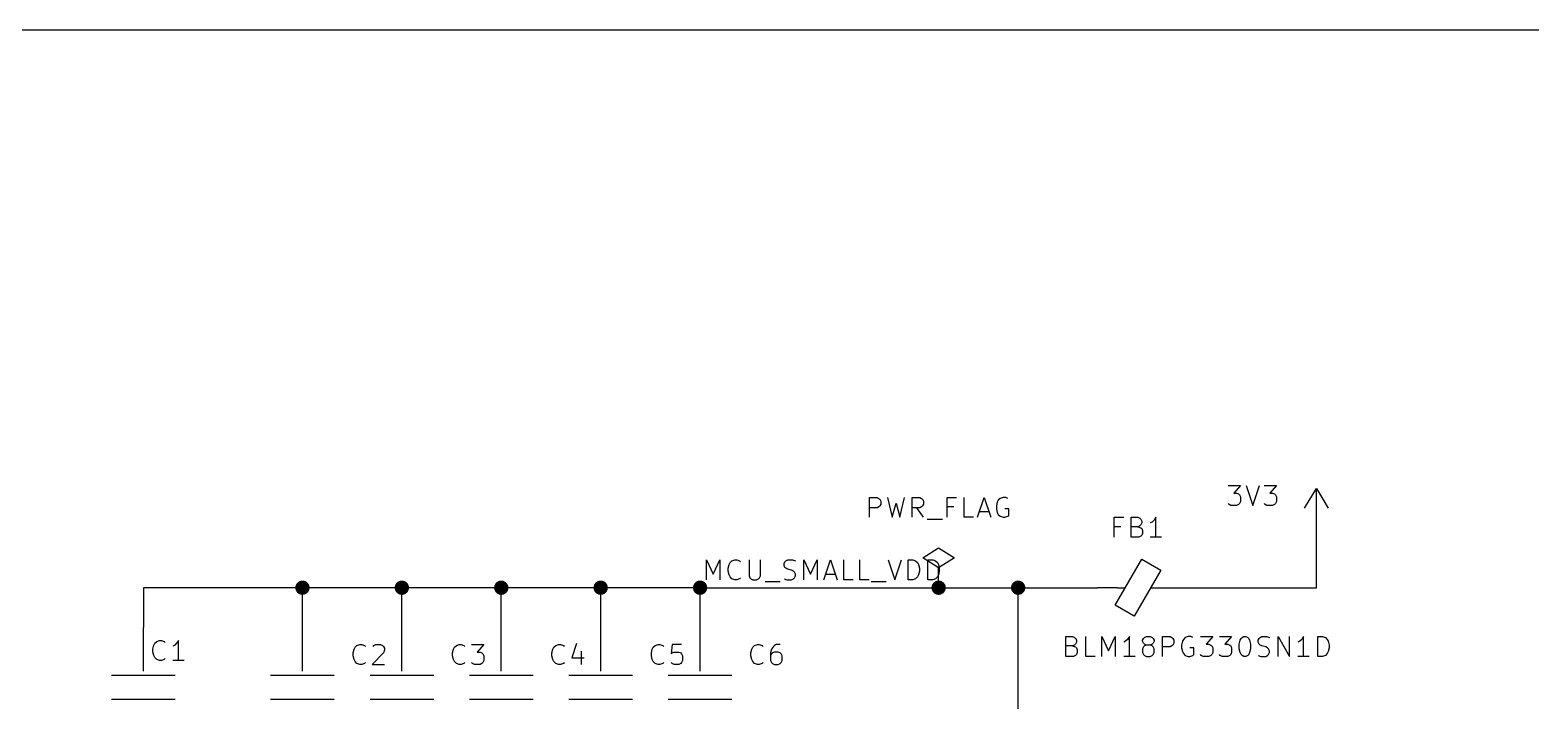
# Model space of a CAD drawing. Extents: x 0.3 to 23.2, y -16.5 to -0.2.
# Drawn here: x 10.265 to 14.04, y -1.885 to -0.197 of the extents above; entities that cross this region are included whole.
import ezdxf

# ---------------------------------------------------------------- set-up
doc = ezdxf.new("R2010")
doc.units = 0
doc.header["$MEASUREMENT"] = 0
for name, color, linetype in [('CYAN2', 4, 'CONTINUOUS'), ('GRAY1', 251, 'CONTINUOUS'), ('GREEN3', 91, 'CONTINUOUS'), ('RED2', 1, 'CONTINUOUS')]:
    doc.layers.add(name, color=color, linetype=linetype)

msp = doc.modelspace()

# ---------------------------------------------------------------- linework, layer by layer
at = {"layer": 'CYAN2', "linetype": 'CONTINUOUS'}
for p, q in [((13.2781, -1.3428), (13.309, -1.3428)), ((13.2781, -1.3428), (13.309, -1.3428)), ((13.309, -1.3428), (13.2924, -1.3619)), ((13.309, -1.3428), (13.2924, -1.3619)), ((13.3233, -1.3428), (13.34, -1.3928)), ((13.3233, -1.3428), (13.34, -1.3928)), ((13.34, -1.3928), (13.3567, -1.3428)), ((13.34, -1.3928), (13.3567, -1.3428)), ((13.3686, -1.3428), (13.3995, -1.3428)), ((13.3686, -1.3428), (13.3995, -1.3428)), ((13.3995, -1.3428), (13.3829, -1.3619)), ((13.3995, -1.3428), (13.3829, -1.3619)), ((12.3762, -1.4228), (12.3762, -1.3728)), ((12.3762, -1.3728), (12.3952, -1.3728)), ((12.3952, -1.3728), (12.4, -1.3752)), ((12.4, -1.3966), (12.3952, -1.399)), ((12.4, -1.3752), (12.4024, -1.3776)), ((12.4024, -1.3942), (12.4, -1.3966)), ((12.4024, -1.3776), (12.4048, -1.3823)), ((12.4048, -1.3895), (12.4024, -1.3942)), ((12.4048, -1.3823), (12.4048, -1.3895)), ((12.4214, -1.3728), (12.4333, -1.4228)), ((12.4333, -1.4228), (12.4429, -1.3871)), ((12.4429, -1.3871), (12.4524, -1.4228)), ((12.4524, -1.4228), (12.4643, -1.3728)), ((12.4833, -1.4228), (12.4833, -1.3728)), ((12.4833, -1.3728), (12.5024, -1.3728)), ((12.5024, -1.3728), (12.5071, -1.3752)), ((12.5071, -1.3966), (12.5024, -1.399)), ((12.5071, -1.3752), (12.5095, -1.3776)), ((12.5095, -1.3942), (12.5071, -1.3966)), ((12.5095, -1.3776), (12.5119, -1.3823)), ((12.5119, -1.3895), (12.5095, -1.3942)), ((12.5119, -1.3823), (12.5119, -1.3895)), ((12.5714, -1.4228), (12.5714, -1.3728)), ((12.5714, -1.3728), (12.5952, -1.3728)), ((12.5881, -1.3966), (12.5714, -1.3966)), ((12.6143, -1.4228), (12.6143, -1.3728)), ((12.6476, -1.4228), (12.6643, -1.3728)), ((12.6643, -1.3728), (12.681, -1.4228)), ((12.6976, -1.3847), (12.6952, -1.3942)), ((12.6952, -1.3942), (12.6952, -1.4014)), ((12.7, -1.3799), (12.6976, -1.3847)), ((12.7048, -1.3752), (12.7, -1.3799)), ((12.7119, -1.3728), (12.7048, -1.3752)), ((12.719, -1.3728), (12.7119, -1.3728)), ((12.7238, -1.3752), (12.719, -1.3728)), ((13.2805, -1.3904), (13.2781, -1.388)), ((13.2805, -1.3904), (13.2781, -1.388)), ((13.2852, -1.3928), (13.2805, -1.3904)), ((13.2852, -1.3928), (13.2805, -1.3904)), ((13.2995, -1.3928), (13.2852, -1.3928)), ((13.2995, -1.3928), (13.2852, -1.3928)), ((13.2924, -1.3619), (13.2995, -1.3619)), ((13.2924, -1.3619), (13.2995, -1.3619)), ((13.2995, -1.3619), (13.3043, -1.3642)), ((13.2995, -1.3619), (13.3043, -1.3642)), ((13.3043, -1.3904), (13.2995, -1.3928)), ((13.3043, -1.3904), (13.2995, -1.3928)), ((13.3043, -1.3642), (13.3067, -1.3666)), ((13.3043, -1.3642), (13.3067, -1.3666)), ((13.3067, -1.388), (13.3043, -1.3904)), ((13.3067, -1.388), (13.3043, -1.3904)), ((13.3067, -1.3666), (13.309, -1.3714)), ((13.3067, -1.3666), (13.309, -1.3714)), ((13.309, -1.3833), (13.3067, -1.388)), ((13.309, -1.3833), (13.3067, -1.388)), ((13.309, -1.3714), (13.309, -1.3833)), ((13.309, -1.3714), (13.309, -1.3833)), ((13.371, -1.3904), (13.3686, -1.388)), ((13.371, -1.3904), (13.3686, -1.388)), ((13.3757, -1.3928), (13.371, -1.3904)), ((13.3757, -1.3928), (13.371, -1.3904)), ((13.39, -1.3928), (13.3757, -1.3928)), ((13.39, -1.3928), (13.3757, -1.3928)), ((13.3829, -1.3619), (13.39, -1.3619)), ((13.3829, -1.3619), (13.39, -1.3619)), ((13.39, -1.3619), (13.3948, -1.3642)), ((13.39, -1.3619), (13.3948, -1.3642)), ((13.3948, -1.3904), (13.39, -1.3928)), ((13.3948, -1.3904), (13.39, -1.3928)), ((13.3948, -1.3642), (13.3971, -1.3666)), ((13.3948, -1.3642), (13.3971, -1.3666)), ((13.3971, -1.388), (13.3948, -1.3904)), ((13.3971, -1.388), (13.3948, -1.3904)), ((13.3971, -1.3666), (13.3995, -1.3714)), ((13.3971, -1.3666), (13.3995, -1.3714)), ((13.3995, -1.3833), (13.3971, -1.388)), ((13.3995, -1.3833), (13.3971, -1.388)), ((13.3995, -1.3714), (13.3995, -1.3833)), ((13.3995, -1.3714), (13.3995, -1.3833)), ((12.3952, -1.399), (12.3762, -1.399)), ((12.5024, -1.399), (12.4833, -1.399)), ((12.5119, -1.4228), (12.4952, -1.399)), ((12.5214, -1.4276), (12.5595, -1.4276)), ((12.6381, -1.4228), (12.6143, -1.4228)), ((12.6524, -1.4085), (12.6762, -1.4085)), ((12.6952, -1.4014), (12.6976, -1.4109)), ((12.6976, -1.4109), (12.7, -1.4157)), ((12.7, -1.4157), (12.7048, -1.4204)), ((12.7048, -1.4204), (12.7119, -1.4228)), ((12.7119, -1.4228), (12.7167, -1.4228)), ((12.7262, -1.4014), (12.7167, -1.4014)), ((12.7167, -1.4228), (12.7238, -1.4204)), ((12.7238, -1.4204), (12.7262, -1.418)), ((12.7262, -1.418), (12.7262, -1.4014)), ((12.9917, -1.4728), (12.9917, -1.4228)), ((12.9917, -1.4228), (13.0155, -1.4228)), ((12.9917, -1.4728), (12.9917, -1.4228)), ((12.9917, -1.4228), (13.0155, -1.4228)), ((13.0345, -1.4728), (13.0345, -1.4228)), ((13.0345, -1.4228), (13.0512, -1.4228)), ((13.0345, -1.4728), (13.0345, -1.4228)), ((13.0345, -1.4228), (13.0512, -1.4228)), ((13.0512, -1.4228), (13.056, -1.4252)), ((13.0512, -1.4228), (13.056, -1.4252)), ((13.056, -1.4252), (13.0583, -1.4276)), ((13.056, -1.4252), (13.0583, -1.4276)), ((13.0583, -1.4276), (13.0607, -1.4323)), ((13.0583, -1.4276), (13.0607, -1.4323)), ((13.0607, -1.4323), (13.0607, -1.4371)), ((13.0607, -1.4323), (13.0607, -1.4371)), ((13.0917, -1.4299), (13.0869, -1.4347)), ((13.0917, -1.4299), (13.0869, -1.4347)), ((13.0964, -1.4228), (13.0917, -1.4299)), ((13.0964, -1.4228), (13.0917, -1.4299)), ((13.0964, -1.4728), (13.0964, -1.4228)), ((13.0964, -1.4728), (13.0964, -1.4228)), ((13.0083, -1.4466), (12.9917, -1.4466)), ((13.0083, -1.4466), (12.9917, -1.4466)), ((13.0512, -1.4466), (13.0345, -1.4466)), ((13.0512, -1.4466), (13.0345, -1.4466)), ((13.056, -1.4442), (13.0512, -1.4466)), ((13.056, -1.4442), (13.0512, -1.4466)), ((13.0512, -1.4466), (13.0583, -1.449)), ((13.0512, -1.4466), (13.0583, -1.449)), ((13.0583, -1.4704), (13.0536, -1.4728)), ((13.0583, -1.4704), (13.0536, -1.4728)), ((13.0583, -1.4419), (13.056, -1.4442)), ((13.0583, -1.4419), (13.056, -1.4442)), ((13.0607, -1.4371), (13.0583, -1.4419)), ((13.0607, -1.4371), (13.0583, -1.4419)), ((13.0583, -1.449), (13.0607, -1.4514)), ((13.0583, -1.449), (13.0607, -1.4514)), ((13.0607, -1.468), (13.0583, -1.4704)), ((13.0607, -1.468), (13.0583, -1.4704)), ((13.0607, -1.4514), (13.0631, -1.4561)), ((13.0607, -1.4514), (13.0631, -1.4561)), ((13.0631, -1.4633), (13.0607, -1.468)), ((13.0631, -1.4633), (13.0607, -1.468)), ((13.0631, -1.4561), (13.0631, -1.4633)), ((13.0631, -1.4561), (13.0631, -1.4633)), ((13.0869, -1.4347), (13.0821, -1.4371)), ((13.0869, -1.4347), (13.0821, -1.4371)), ((13.0536, -1.4728), (13.0345, -1.4728)), ((13.0536, -1.4728), (13.0345, -1.4728)), ((13.1107, -1.4728), (13.0821, -1.4728)), ((13.1107, -1.4728), (13.0821, -1.4728)), ((10.5787, -1.7399), (10.5834, -1.7352)), ((10.5834, -1.7352), (10.5906, -1.7328)), ((10.5906, -1.7328), (10.5953, -1.7328)), ((10.5953, -1.7328), (10.6025, -1.7352)), ((10.6025, -1.7352), (10.6049, -1.7376)), ((10.6382, -1.7328), (10.6334, -1.7399)), ((10.6382, -1.7828), (10.6382, -1.7328)), ((12.8702, -1.7728), (12.8702, -1.7228)), ((12.8702, -1.7228), (12.8869, -1.7228)), ((12.8702, -1.7728), (12.8702, -1.7228)), ((12.8702, -1.7228), (12.8869, -1.7228)), ((12.8869, -1.7228), (12.8917, -1.7252)), ((12.8869, -1.7228), (12.8917, -1.7252)), ((12.8917, -1.7252), (12.8941, -1.7276)), ((12.8917, -1.7252), (12.8941, -1.7276)), ((12.8941, -1.7276), (12.8964, -1.7323)), ((12.8941, -1.7276), (12.8964, -1.7323)), ((12.8964, -1.7323), (12.8964, -1.7371)), ((12.8964, -1.7323), (12.8964, -1.7371)), ((12.9202, -1.7728), (12.9202, -1.7228)), ((12.9202, -1.7728), (12.9202, -1.7228)), ((12.9607, -1.7728), (12.9607, -1.7228)), ((12.9607, -1.7228), (12.9774, -1.7585)), ((12.9607, -1.7728), (12.9607, -1.7228)), ((12.9607, -1.7228), (12.9774, -1.7585)), ((12.9774, -1.7585), (12.9941, -1.7228)), ((12.9774, -1.7585), (12.9941, -1.7228)), ((12.9941, -1.7228), (12.9941, -1.7728)), ((12.9941, -1.7228), (12.9941, -1.7728)), ((13.0202, -1.7347), (13.0155, -1.7371)), ((13.0202, -1.7347), (13.0155, -1.7371)), ((13.025, -1.7299), (13.0202, -1.7347)), ((13.025, -1.7299), (13.0202, -1.7347)), ((13.0298, -1.7228), (13.025, -1.7299)), ((13.0298, -1.7228), (13.025, -1.7299)), ((13.0298, -1.7728), (13.0298, -1.7228)), ((13.0298, -1.7728), (13.0298, -1.7228)), ((13.0631, -1.7323), (13.0655, -1.7276)), ((13.0631, -1.7323), (13.0655, -1.7276)), ((13.0631, -1.7347), (13.0631, -1.7323)), ((13.0631, -1.7347), (13.0631, -1.7323)), ((13.0655, -1.7395), (13.0631, -1.7347)), ((13.0655, -1.7395), (13.0631, -1.7347)), ((13.0655, -1.7276), (13.0679, -1.7252)), ((13.0655, -1.7276), (13.0679, -1.7252)), ((13.0679, -1.7252), (13.0726, -1.7228)), ((13.0679, -1.7252), (13.0726, -1.7228)), ((13.0726, -1.7228), (13.0821, -1.7228)), ((13.0726, -1.7228), (13.0821, -1.7228)), ((13.0821, -1.7228), (13.0869, -1.7252)), ((13.0821, -1.7228), (13.0869, -1.7252)), ((13.0869, -1.7252), (13.0893, -1.7276)), ((13.0869, -1.7252), (13.0893, -1.7276)), ((13.0893, -1.7276), (13.0917, -1.7323)), ((13.0893, -1.7276), (13.0917, -1.7323)), ((13.0917, -1.7347), (13.0893, -1.7395)), ((13.0917, -1.7347), (13.0893, -1.7395)), ((13.0917, -1.7323), (13.0917, -1.7347)), ((13.0917, -1.7323), (13.0917, -1.7347)), ((13.1131, -1.7728), (13.1131, -1.7228)), ((13.1131, -1.7228), (13.1321, -1.7228)), ((13.1131, -1.7728), (13.1131, -1.7228)), ((13.1131, -1.7228), (13.1321, -1.7228)), ((13.1321, -1.7228), (13.1369, -1.7252)), ((13.1321, -1.7228), (13.1369, -1.7252)), ((13.1369, -1.7252), (13.1393, -1.7276)), ((13.1369, -1.7252), (13.1393, -1.7276)), ((13.1393, -1.7276), (13.1417, -1.7323)), ((13.1393, -1.7276), (13.1417, -1.7323)), ((13.1417, -1.7323), (13.1417, -1.7395)), ((13.1417, -1.7323), (13.1417, -1.7395)), ((13.1631, -1.7347), (13.1607, -1.7442)), ((13.1631, -1.7347), (13.1607, -1.7442)), ((13.1655, -1.7299), (13.1631, -1.7347)), ((13.1655, -1.7299), (13.1631, -1.7347)), ((13.1702, -1.7252), (13.1655, -1.7299)), ((13.1702, -1.7252), (13.1655, -1.7299)), ((13.1774, -1.7228), (13.1702, -1.7252)), ((13.1774, -1.7228), (13.1702, -1.7252)), ((13.1845, -1.7228), (13.1774, -1.7228)), ((13.1845, -1.7228), (13.1774, -1.7228)), ((13.1893, -1.7252), (13.1845, -1.7228)), ((13.1893, -1.7252), (13.1845, -1.7228)), ((13.2083, -1.7228), (13.2393, -1.7228)), ((13.2083, -1.7228), (13.2393, -1.7228)), ((13.2393, -1.7228), (13.2226, -1.7419)), ((13.2393, -1.7228), (13.2226, -1.7419)), ((13.256, -1.7228), (13.2869, -1.7228)), ((13.256, -1.7228), (13.2869, -1.7228)), ((13.2869, -1.7228), (13.2702, -1.7419)), ((13.2869, -1.7228), (13.2702, -1.7419)), ((13.306, -1.7419), (13.3083, -1.7323)), ((13.306, -1.7419), (13.3083, -1.7323)), ((13.3083, -1.7323), (13.3107, -1.7276)), ((13.3083, -1.7323), (13.3107, -1.7276)), ((13.3107, -1.7276), (13.3131, -1.7252)), ((13.3107, -1.7276), (13.3131, -1.7252)), ((13.3131, -1.7252), (13.3179, -1.7228)), ((13.3131, -1.7252), (13.3179, -1.7228)), ((13.3179, -1.7228), (13.3226, -1.7228)), ((13.3179, -1.7228), (13.3226, -1.7228)), ((13.3226, -1.7228), (13.3274, -1.7252)), ((13.3226, -1.7228), (13.3274, -1.7252)), ((13.3274, -1.7252), (13.3298, -1.7276)), ((13.3274, -1.7252), (13.3298, -1.7276)), ((13.3298, -1.7276), (13.3321, -1.7323)), ((13.3298, -1.7276), (13.3321, -1.7323)), ((13.3321, -1.7323), (13.3345, -1.7419)), ((13.3321, -1.7323), (13.3345, -1.7419)), ((13.3536, -1.7323), (13.3559, -1.7276)), ((13.3536, -1.7323), (13.3559, -1.7276)), ((13.3536, -1.7371), (13.3536, -1.7323)), ((13.3536, -1.7371), (13.3536, -1.7323)), ((13.3559, -1.7276), (13.3583, -1.7252)), ((13.3559, -1.7276), (13.3583, -1.7252)), ((13.3583, -1.7252), (13.3631, -1.7228)), ((13.3583, -1.7252), (13.3631, -1.7228)), ((13.3631, -1.7228), (13.375, -1.7228)), ((13.3631, -1.7228), (13.375, -1.7228)), ((13.375, -1.7228), (13.3821, -1.7252)), ((13.375, -1.7228), (13.3821, -1.7252)), ((13.4036, -1.7728), (13.4036, -1.7228)), ((13.4036, -1.7228), (13.4321, -1.7728)), ((13.4036, -1.7728), (13.4036, -1.7228)), ((13.4036, -1.7228), (13.4321, -1.7728)), ((13.4321, -1.7728), (13.4321, -1.7228)), ((13.4321, -1.7728), (13.4321, -1.7228)), ((13.4583, -1.7347), (13.4536, -1.7371)), ((13.4583, -1.7347), (13.4536, -1.7371)), ((13.4631, -1.7299), (13.4583, -1.7347)), ((13.4631, -1.7299), (13.4583, -1.7347)), ((13.4679, -1.7228), (13.4631, -1.7299)), ((13.4679, -1.7228), (13.4631, -1.7299)), ((13.4679, -1.7728), (13.4679, -1.7228)), ((13.4679, -1.7728), (13.4679, -1.7228)), ((13.5036, -1.7728), (13.5036, -1.7228)), ((13.5036, -1.7228), (13.5155, -1.7228)), ((13.5036, -1.7728), (13.5036, -1.7228)), ((13.5036, -1.7228), (13.5155, -1.7228)), ((13.5155, -1.7228), (13.5226, -1.7252)), ((13.5155, -1.7228), (13.5226, -1.7252)), ((13.5226, -1.7252), (13.5274, -1.7299)), ((13.5226, -1.7252), (13.5274, -1.7299)), ((13.5274, -1.7299), (13.5298, -1.7347)), ((13.5274, -1.7299), (13.5298, -1.7347)), ((13.5298, -1.7347), (13.5321, -1.7442)), ((13.5298, -1.7347), (13.5321, -1.7442)), ((10.5739, -1.7542), (10.5763, -1.7447)), ((10.5739, -1.7614), (10.5739, -1.7542)), ((10.5763, -1.7709), (10.5739, -1.7614)), ((10.5763, -1.7447), (10.5787, -1.7399)), ((10.5787, -1.7757), (10.5763, -1.7709)), ((10.6287, -1.7447), (10.6239, -1.7471)), ((10.6334, -1.7399), (10.6287, -1.7447)), ((11.0775, -1.7642), (11.0799, -1.7547)), ((11.0775, -1.7642), (11.0799, -1.7547)), ((11.0775, -1.7714), (11.0775, -1.7642)), ((11.0775, -1.7714), (11.0775, -1.7642)), ((11.0799, -1.7809), (11.0775, -1.7714)), ((11.0799, -1.7809), (11.0775, -1.7714)), ((11.0799, -1.7547), (11.0823, -1.7499)), ((11.0799, -1.7547), (11.0823, -1.7499)), ((11.0823, -1.7499), (11.0871, -1.7452)), ((11.0823, -1.7499), (11.0871, -1.7452)), ((11.0871, -1.7452), (11.0942, -1.7428)), ((11.0871, -1.7452), (11.0942, -1.7428)), ((11.0942, -1.7428), (11.099, -1.7428)), ((11.0942, -1.7428), (11.099, -1.7428)), ((11.099, -1.7428), (11.1061, -1.7452)), ((11.099, -1.7428), (11.1061, -1.7452)), ((11.1061, -1.7452), (11.1085, -1.7476)), ((11.1061, -1.7452), (11.1085, -1.7476)), ((11.1537, -1.7642), (11.1251, -1.7928)), ((11.1537, -1.7642), (11.1251, -1.7928)), ((11.1275, -1.7476), (11.1299, -1.7452)), ((11.1275, -1.7476), (11.1299, -1.7452)), ((11.1299, -1.7452), (11.1347, -1.7428)), ((11.1299, -1.7452), (11.1347, -1.7428)), ((11.1347, -1.7428), (11.1466, -1.7428)), ((11.1347, -1.7428), (11.1466, -1.7428)), ((11.1466, -1.7428), (11.1513, -1.7452)), ((11.1466, -1.7428), (11.1513, -1.7452)), ((11.1513, -1.7452), (11.1537, -1.7476)), ((11.1513, -1.7452), (11.1537, -1.7476)), ((11.1537, -1.7476), (11.1561, -1.7523)), ((11.1537, -1.7476), (11.1561, -1.7523)), ((11.1561, -1.7571), (11.1537, -1.7642)), ((11.1561, -1.7571), (11.1537, -1.7642)), ((11.1561, -1.7523), (11.1561, -1.7571)), ((11.1561, -1.7523), (11.1561, -1.7571)), ((11.3275, -1.7642), (11.3299, -1.7547)), ((11.3275, -1.7642), (11.3299, -1.7547)), ((11.3275, -1.7714), (11.3275, -1.7642)), ((11.3275, -1.7714), (11.3275, -1.7642)), ((11.3299, -1.7809), (11.3275, -1.7714)), ((11.3299, -1.7809), (11.3275, -1.7714)), ((11.3299, -1.7547), (11.3323, -1.7499)), ((11.3299, -1.7547), (11.3323, -1.7499)), ((11.3323, -1.7499), (11.3371, -1.7452)), ((11.3323, -1.7499), (11.3371, -1.7452)), ((11.3371, -1.7452), (11.3442, -1.7428)), ((11.3371, -1.7452), (11.3442, -1.7428)), ((11.3442, -1.7428), (11.349, -1.7428)), ((11.3442, -1.7428), (11.349, -1.7428)), ((11.349, -1.7428), (11.3561, -1.7452)), ((11.349, -1.7428), (11.3561, -1.7452)), ((11.3561, -1.7452), (11.3585, -1.7476)), ((11.3561, -1.7452), (11.3585, -1.7476)), ((11.3751, -1.7428), (11.4061, -1.7428)), ((11.3751, -1.7428), (11.4061, -1.7428)), ((11.4061, -1.7428), (11.3894, -1.7618)), ((11.4061, -1.7428), (11.3894, -1.7618)), ((11.3894, -1.7618), (11.3966, -1.7618)), ((11.3894, -1.7618), (11.3966, -1.7618)), ((11.3966, -1.7618), (11.4013, -1.7642)), ((11.3966, -1.7618), (11.4013, -1.7642)), ((11.4013, -1.7642), (11.4037, -1.7666)), ((11.4013, -1.7642), (11.4037, -1.7666)), ((11.4037, -1.7666), (11.4061, -1.7714)), ((11.4037, -1.7666), (11.4061, -1.7714)), ((11.4061, -1.7714), (11.4061, -1.7833)), ((11.4061, -1.7714), (11.4061, -1.7833)), ((11.5775, -1.7642), (11.5799, -1.7547)), ((11.5775, -1.7642), (11.5799, -1.7547)), ((11.5775, -1.7714), (11.5775, -1.7642)), ((11.5775, -1.7714), (11.5775, -1.7642)), ((11.5799, -1.7809), (11.5775, -1.7714)), ((11.5799, -1.7809), (11.5775, -1.7714)), ((11.5799, -1.7547), (11.5823, -1.7499)), ((11.5799, -1.7547), (11.5823, -1.7499)), ((11.5823, -1.7499), (11.5871, -1.7452)), ((11.5823, -1.7499), (11.5871, -1.7452)), ((11.5871, -1.7452), (11.5942, -1.7428)), ((11.5871, -1.7452), (11.5942, -1.7428)), ((11.5942, -1.7428), (11.599, -1.7428)), ((11.5942, -1.7428), (11.599, -1.7428)), ((11.599, -1.7428), (11.6061, -1.7452)), ((11.599, -1.7428), (11.6061, -1.7452)), ((11.6061, -1.7452), (11.6085, -1.7476)), ((11.6061, -1.7452), (11.6085, -1.7476)), ((11.6394, -1.7404), (11.6275, -1.7761)), ((11.6394, -1.7404), (11.6275, -1.7761)), ((11.6513, -1.7595), (11.6513, -1.7928)), ((11.6513, -1.7595), (11.6513, -1.7928)), ((11.8275, -1.7642), (11.8299, -1.7547)), ((11.8275, -1.7642), (11.8299, -1.7547)), ((11.8275, -1.7714), (11.8275, -1.7642)), ((11.8275, -1.7714), (11.8275, -1.7642)), ((11.8299, -1.7809), (11.8275, -1.7714)), ((11.8299, -1.7809), (11.8275, -1.7714)), ((11.8299, -1.7547), (11.8323, -1.7499)), ((11.8299, -1.7547), (11.8323, -1.7499)), ((11.8323, -1.7499), (11.8371, -1.7452)), ((11.8323, -1.7499), (11.8371, -1.7452)), ((11.8371, -1.7452), (11.8442, -1.7428)), ((11.8371, -1.7452), (11.8442, -1.7428)), ((11.8442, -1.7428), (11.849, -1.7428)), ((11.8442, -1.7428), (11.849, -1.7428)), ((11.849, -1.7428), (11.8561, -1.7452)), ((11.849, -1.7428), (11.8561, -1.7452)), ((11.8561, -1.7452), (11.8585, -1.7476)), ((11.8561, -1.7452), (11.8585, -1.7476)), ((11.8799, -1.7428), (11.8775, -1.7666)), ((11.8799, -1.7428), (11.8775, -1.7666)), ((11.8775, -1.7666), (11.8799, -1.7642)), ((11.8775, -1.7666), (11.8799, -1.7642)), ((11.9037, -1.7428), (11.8799, -1.7428)), ((11.9037, -1.7428), (11.8799, -1.7428)), ((11.8799, -1.7642), (11.8847, -1.7618)), ((11.8799, -1.7642), (11.8847, -1.7618)), ((11.8847, -1.7618), (11.8966, -1.7618)), ((11.8847, -1.7618), (11.8966, -1.7618)), ((11.8966, -1.7618), (11.9013, -1.7642)), ((11.8966, -1.7618), (11.9013, -1.7642)), ((11.9013, -1.7642), (11.9037, -1.7666)), ((11.9013, -1.7642), (11.9037, -1.7666)), ((11.9037, -1.7666), (11.9061, -1.7714)), ((11.9037, -1.7666), (11.9061, -1.7714)), ((11.9061, -1.7714), (11.9061, -1.7833)), ((11.9061, -1.7714), (11.9061, -1.7833)), ((12.0775, -1.7642), (12.0799, -1.7547)), ((12.0775, -1.7642), (12.0799, -1.7547)), ((12.0775, -1.7714), (12.0775, -1.7642)), ((12.0775, -1.7714), (12.0775, -1.7642)), ((12.0799, -1.7809), (12.0775, -1.7714)), ((12.0799, -1.7809), (12.0775, -1.7714)), ((12.0799, -1.7547), (12.0823, -1.7499)), ((12.0799, -1.7547), (12.0823, -1.7499)), ((12.0823, -1.7499), (12.0871, -1.7452)), ((12.0823, -1.7499), (12.0871, -1.7452)), ((12.0871, -1.7452), (12.0942, -1.7428)), ((12.0871, -1.7452), (12.0942, -1.7428)), ((12.0942, -1.7428), (12.099, -1.7428)), ((12.0942, -1.7428), (12.099, -1.7428)), ((12.099, -1.7428), (12.1061, -1.7452)), ((12.099, -1.7428), (12.1061, -1.7452)), ((12.1061, -1.7452), (12.1085, -1.7476)), ((12.1061, -1.7452), (12.1085, -1.7476)), ((12.1299, -1.7547), (12.1275, -1.7642)), ((12.1299, -1.7547), (12.1275, -1.7642)), ((12.1275, -1.7642), (12.1275, -1.7833)), ((12.1275, -1.7642), (12.1275, -1.7833)), ((12.1299, -1.7666), (12.1275, -1.7714)), ((12.1299, -1.7666), (12.1275, -1.7714)), ((12.1347, -1.7476), (12.1299, -1.7547)), ((12.1347, -1.7476), (12.1299, -1.7547)), ((12.1323, -1.7642), (12.1299, -1.7666)), ((12.1323, -1.7642), (12.1299, -1.7666)), ((12.1371, -1.7618), (12.1323, -1.7642)), ((12.1371, -1.7618), (12.1323, -1.7642)), ((12.1371, -1.7452), (12.1347, -1.7476)), ((12.1371, -1.7452), (12.1347, -1.7476)), ((12.1418, -1.7428), (12.1371, -1.7452)), ((12.1418, -1.7428), (12.1371, -1.7452)), ((12.1466, -1.7618), (12.1371, -1.7618)), ((12.1466, -1.7618), (12.1371, -1.7618)), ((12.1513, -1.7428), (12.1418, -1.7428)), ((12.1513, -1.7428), (12.1418, -1.7428)), ((12.1513, -1.7642), (12.1466, -1.7618)), ((12.1513, -1.7642), (12.1466, -1.7618)), ((12.1537, -1.7666), (12.1513, -1.7642)), ((12.1537, -1.7666), (12.1513, -1.7642)), ((12.1561, -1.7714), (12.1537, -1.7666)), ((12.1561, -1.7714), (12.1537, -1.7666)), ((12.1561, -1.7833), (12.1561, -1.7714)), ((12.1561, -1.7833), (12.1561, -1.7714)), ((12.8869, -1.7466), (12.8702, -1.7466)), ((12.8869, -1.7466), (12.8702, -1.7466)), ((12.8893, -1.7728), (12.8702, -1.7728)), ((12.8893, -1.7728), (12.8702, -1.7728)), ((12.8917, -1.7442), (12.8869, -1.7466)), ((12.8917, -1.7442), (12.8869, -1.7466)), ((12.8869, -1.7466), (12.8941, -1.749)), ((12.8869, -1.7466), (12.8941, -1.749)), ((12.8941, -1.7704), (12.8893, -1.7728)), ((12.8941, -1.7704), (12.8893, -1.7728)), ((12.8941, -1.7419), (12.8917, -1.7442)), ((12.8941, -1.7419), (12.8917, -1.7442)), ((12.8964, -1.7371), (12.8941, -1.7419)), ((12.8964, -1.7371), (12.8941, -1.7419)), ((12.8941, -1.749), (12.8964, -1.7514)), ((12.8941, -1.749), (12.8964, -1.7514)), ((12.8964, -1.768), (12.8941, -1.7704)), ((12.8964, -1.768), (12.8941, -1.7704)), ((12.8964, -1.7514), (12.8988, -1.7561)), ((12.8964, -1.7514), (12.8988, -1.7561)), ((12.8988, -1.7633), (12.8964, -1.768)), ((12.8988, -1.7633), (12.8964, -1.768)), ((12.8988, -1.7561), (12.8988, -1.7633)), ((12.8988, -1.7561), (12.8988, -1.7633)), ((12.9441, -1.7728), (12.9202, -1.7728)), ((12.9441, -1.7728), (12.9202, -1.7728)), ((13.0441, -1.7728), (13.0155, -1.7728)), ((13.0441, -1.7728), (13.0155, -1.7728)), ((13.0655, -1.749), (13.0631, -1.7538)), ((13.0655, -1.749), (13.0631, -1.7538)), ((13.0631, -1.7538), (13.0631, -1.7633)), ((13.0631, -1.7538), (13.0631, -1.7633)), ((13.0631, -1.7633), (13.0655, -1.768)), ((13.0631, -1.7633), (13.0655, -1.768)), ((13.0679, -1.7419), (13.0655, -1.7395)), ((13.0679, -1.7419), (13.0655, -1.7395)), ((13.0679, -1.7466), (13.0655, -1.749)), ((13.0679, -1.7466), (13.0655, -1.749)), ((13.0655, -1.768), (13.0679, -1.7704)), ((13.0655, -1.768), (13.0679, -1.7704)), ((13.0726, -1.7442), (13.0679, -1.7419)), ((13.0726, -1.7442), (13.0679, -1.7419)), ((13.0726, -1.7442), (13.0679, -1.7466)), ((13.0726, -1.7442), (13.0679, -1.7466)), ((13.0679, -1.7704), (13.0726, -1.7728)), ((13.0679, -1.7704), (13.0726, -1.7728)), ((13.0821, -1.7442), (13.0726, -1.7442)), ((13.0821, -1.7442), (13.0726, -1.7442)), ((13.0726, -1.7728), (13.0821, -1.7728)), ((13.0726, -1.7728), (13.0821, -1.7728)), ((13.0869, -1.7419), (13.0821, -1.7442)), ((13.0869, -1.7419), (13.0821, -1.7442)), ((13.0869, -1.7466), (13.0821, -1.7442)), ((13.0869, -1.7466), (13.0821, -1.7442)), ((13.0821, -1.7728), (13.0869, -1.7704)), ((13.0821, -1.7728), (13.0869, -1.7704)), ((13.0893, -1.7395), (13.0869, -1.7419)), ((13.0893, -1.7395), (13.0869, -1.7419)), ((13.0893, -1.749), (13.0869, -1.7466)), ((13.0893, -1.749), (13.0869, -1.7466)), ((13.0869, -1.7704), (13.0893, -1.768)), ((13.0869, -1.7704), (13.0893, -1.768)), ((13.0917, -1.7538), (13.0893, -1.749)), ((13.0917, -1.7538), (13.0893, -1.749)), ((13.0893, -1.768), (13.0917, -1.7633)), ((13.0893, -1.768), (13.0917, -1.7633)), ((13.0917, -1.7633), (13.0917, -1.7538)), ((13.0917, -1.7633), (13.0917, -1.7538)), ((13.1321, -1.749), (13.1131, -1.749)), ((13.1321, -1.749), (13.1131, -1.749)), ((13.1369, -1.7466), (13.1321, -1.749)), ((13.1369, -1.7466), (13.1321, -1.749)), ((13.1393, -1.7442), (13.1369, -1.7466)), ((13.1393, -1.7442), (13.1369, -1.7466)), ((13.1417, -1.7395), (13.1393, -1.7442)), ((13.1417, -1.7395), (13.1393, -1.7442)), ((13.1607, -1.7442), (13.1607, -1.7514)), ((13.1607, -1.7442), (13.1607, -1.7514)), ((13.1607, -1.7514), (13.1631, -1.7609)), ((13.1607, -1.7514), (13.1631, -1.7609)), ((13.1631, -1.7609), (13.1655, -1.7657)), ((13.1631, -1.7609), (13.1655, -1.7657)), ((13.1655, -1.7657), (13.1702, -1.7704)), ((13.1655, -1.7657), (13.1702, -1.7704)), ((13.1702, -1.7704), (13.1774, -1.7728)), ((13.1702, -1.7704), (13.1774, -1.7728)), ((13.1774, -1.7728), (13.1821, -1.7728)), ((13.1774, -1.7728), (13.1821, -1.7728)), ((13.1917, -1.7514), (13.1821, -1.7514)), ((13.1917, -1.7514), (13.1821, -1.7514)), ((13.1821, -1.7728), (13.1893, -1.7704)), ((13.1821, -1.7728), (13.1893, -1.7704)), ((13.1893, -1.7704), (13.1917, -1.768)), ((13.1893, -1.7704), (13.1917, -1.768)), ((13.1917, -1.768), (13.1917, -1.7514)), ((13.1917, -1.768), (13.1917, -1.7514)), ((13.2107, -1.7704), (13.2083, -1.768)), ((13.2107, -1.7704), (13.2083, -1.768)), ((13.2155, -1.7728), (13.2107, -1.7704)), ((13.2155, -1.7728), (13.2107, -1.7704)), ((13.2298, -1.7728), (13.2155, -1.7728)), ((13.2298, -1.7728), (13.2155, -1.7728)), ((13.2226, -1.7419), (13.2298, -1.7419)), ((13.2226, -1.7419), (13.2298, -1.7419)), ((13.2298, -1.7419), (13.2345, -1.7442)), ((13.2298, -1.7419), (13.2345, -1.7442)), ((13.2345, -1.7704), (13.2298, -1.7728)), ((13.2345, -1.7704), (13.2298, -1.7728)), ((13.2345, -1.7442), (13.2369, -1.7466)), ((13.2345, -1.7442), (13.2369, -1.7466)), ((13.2369, -1.768), (13.2345, -1.7704)), ((13.2369, -1.768), (13.2345, -1.7704)), ((13.2369, -1.7466), (13.2393, -1.7514)), ((13.2369, -1.7466), (13.2393, -1.7514)), ((13.2393, -1.7633), (13.2369, -1.768)), ((13.2393, -1.7633), (13.2369, -1.768)), ((13.2393, -1.7514), (13.2393, -1.7633)), ((13.2393, -1.7514), (13.2393, -1.7633)), ((13.2583, -1.7704), (13.256, -1.768)), ((13.2583, -1.7704), (13.256, -1.768)), ((13.2631, -1.7728), (13.2583, -1.7704)), ((13.2631, -1.7728), (13.2583, -1.7704)), ((13.2774, -1.7728), (13.2631, -1.7728)), ((13.2774, -1.7728), (13.2631, -1.7728)), ((13.2702, -1.7419), (13.2774, -1.7419)), ((13.2702, -1.7419), (13.2774, -1.7419)), ((13.2774, -1.7419), (13.2821, -1.7442)), ((13.2774, -1.7419), (13.2821, -1.7442)), ((13.2821, -1.7704), (13.2774, -1.7728)), ((13.2821, -1.7704), (13.2774, -1.7728)), ((13.2821, -1.7442), (13.2845, -1.7466)), ((13.2821, -1.7442), (13.2845, -1.7466)), ((13.2845, -1.768), (13.2821, -1.7704)), ((13.2845, -1.768), (13.2821, -1.7704)), ((13.2845, -1.7466), (13.2869, -1.7514)), ((13.2845, -1.7466), (13.2869, -1.7514)), ((13.2869, -1.7633), (13.2845, -1.768)), ((13.2869, -1.7633), (13.2845, -1.768)), ((13.2869, -1.7514), (13.2869, -1.7633)), ((13.2869, -1.7514), (13.2869, -1.7633)), ((13.306, -1.7538), (13.306, -1.7419)), ((13.306, -1.7538), (13.306, -1.7419)), ((13.3083, -1.7633), (13.306, -1.7538)), ((13.3083, -1.7633), (13.306, -1.7538)), ((13.3107, -1.768), (13.3083, -1.7633)), ((13.3107, -1.768), (13.3083, -1.7633)), ((13.3131, -1.7704), (13.3107, -1.768)), ((13.3131, -1.7704), (13.3107, -1.768)), ((13.3179, -1.7728), (13.3131, -1.7704)), ((13.3179, -1.7728), (13.3131, -1.7704)), ((13.3226, -1.7728), (13.3179, -1.7728)), ((13.3226, -1.7728), (13.3179, -1.7728)), ((13.3274, -1.7704), (13.3226, -1.7728)), ((13.3274, -1.7704), (13.3226, -1.7728)), ((13.3298, -1.768), (13.3274, -1.7704)), ((13.3298, -1.768), (13.3274, -1.7704)), ((13.3321, -1.7633), (13.3298, -1.768)), ((13.3321, -1.7633), (13.3298, -1.768)), ((13.3345, -1.7538), (13.3321, -1.7633)), ((13.3345, -1.7538), (13.3321, -1.7633)), ((13.3345, -1.7419), (13.3345, -1.7538)), ((13.3345, -1.7419), (13.3345, -1.7538)), ((13.3559, -1.7419), (13.3536, -1.7371)), ((13.3559, -1.7419), (13.3536, -1.7371)), ((13.3536, -1.7704), (13.3607, -1.7728)), ((13.3536, -1.7704), (13.3607, -1.7728)), ((13.3583, -1.7442), (13.3559, -1.7419)), ((13.3583, -1.7442), (13.3559, -1.7419)), ((13.3631, -1.7466), (13.3583, -1.7442)), ((13.3631, -1.7466), (13.3583, -1.7442)), ((13.3607, -1.7728), (13.3726, -1.7728)), ((13.3607, -1.7728), (13.3726, -1.7728)), ((13.3726, -1.749), (13.3631, -1.7466)), ((13.3726, -1.749), (13.3631, -1.7466)), ((13.3774, -1.7514), (13.3726, -1.749)), ((13.3774, -1.7514), (13.3726, -1.749)), ((13.3726, -1.7728), (13.3774, -1.7704)), ((13.3726, -1.7728), (13.3774, -1.7704)), ((13.3798, -1.7538), (13.3774, -1.7514)), ((13.3798, -1.7538), (13.3774, -1.7514)), ((13.3774, -1.7704), (13.3798, -1.768)), ((13.3774, -1.7704), (13.3798, -1.768)), ((13.3821, -1.7585), (13.3798, -1.7538)), ((13.3821, -1.7585), (13.3798, -1.7538)), ((13.3798, -1.768), (13.3821, -1.7633)), ((13.3798, -1.768), (13.3821, -1.7633)), ((13.3821, -1.7633), (13.3821, -1.7585)), ((13.3821, -1.7633), (13.3821, -1.7585)), ((13.4821, -1.7728), (13.4536, -1.7728)), ((13.4821, -1.7728), (13.4536, -1.7728)), ((13.5155, -1.7728), (13.5036, -1.7728)), ((13.5155, -1.7728), (13.5036, -1.7728)), ((13.5226, -1.7704), (13.5155, -1.7728)), ((13.5226, -1.7704), (13.5155, -1.7728)), ((13.5274, -1.7657), (13.5226, -1.7704)), ((13.5274, -1.7657), (13.5226, -1.7704)), ((13.5298, -1.7609), (13.5274, -1.7657)), ((13.5298, -1.7609), (13.5274, -1.7657)), ((13.5321, -1.7514), (13.5298, -1.7609)), ((13.5321, -1.7514), (13.5298, -1.7609)), ((13.5321, -1.7442), (13.5321, -1.7514)), ((13.5321, -1.7442), (13.5321, -1.7514)), ((10.5834, -1.7804), (10.5787, -1.7757)), ((10.5906, -1.7828), (10.5834, -1.7804)), ((10.5953, -1.7828), (10.5906, -1.7828)), ((10.6025, -1.7804), (10.5953, -1.7828)), ((10.6049, -1.778), (10.6025, -1.7804)), ((10.6525, -1.7828), (10.6239, -1.7828)), ((11.0823, -1.7857), (11.0799, -1.7809)), ((11.0823, -1.7857), (11.0799, -1.7809)), ((11.0871, -1.7904), (11.0823, -1.7857)), ((11.0871, -1.7904), (11.0823, -1.7857)), ((11.0942, -1.7928), (11.0871, -1.7904)), ((11.0942, -1.7928), (11.0871, -1.7904)), ((11.099, -1.7928), (11.0942, -1.7928)), ((11.099, -1.7928), (11.0942, -1.7928)), ((11.1061, -1.7904), (11.099, -1.7928)), ((11.1061, -1.7904), (11.099, -1.7928)), ((11.1085, -1.788), (11.1061, -1.7904)), ((11.1085, -1.788), (11.1061, -1.7904)), ((11.1251, -1.7928), (11.1561, -1.7928)), ((11.1251, -1.7928), (11.1561, -1.7928)), ((11.3323, -1.7857), (11.3299, -1.7809)), ((11.3323, -1.7857), (11.3299, -1.7809)), ((11.3371, -1.7904), (11.3323, -1.7857)), ((11.3371, -1.7904), (11.3323, -1.7857)), ((11.3442, -1.7928), (11.3371, -1.7904)), ((11.3442, -1.7928), (11.3371, -1.7904)), ((11.349, -1.7928), (11.3442, -1.7928)), ((11.349, -1.7928), (11.3442, -1.7928)), ((11.3561, -1.7904), (11.349, -1.7928)), ((11.3561, -1.7904), (11.349, -1.7928)), ((11.3585, -1.788), (11.3561, -1.7904)), ((11.3585, -1.788), (11.3561, -1.7904)), ((11.3775, -1.7904), (11.3751, -1.788)), ((11.3775, -1.7904), (11.3751, -1.788)), ((11.3823, -1.7928), (11.3775, -1.7904)), ((11.3823, -1.7928), (11.3775, -1.7904)), ((11.3966, -1.7928), (11.3823, -1.7928)), ((11.3966, -1.7928), (11.3823, -1.7928)), ((11.4013, -1.7904), (11.3966, -1.7928)), ((11.4013, -1.7904), (11.3966, -1.7928)), ((11.4037, -1.788), (11.4013, -1.7904)), ((11.4037, -1.788), (11.4013, -1.7904)), ((11.4061, -1.7833), (11.4037, -1.788)), ((11.4061, -1.7833), (11.4037, -1.788)), ((11.5823, -1.7857), (11.5799, -1.7809)), ((11.5823, -1.7857), (11.5799, -1.7809)), ((11.5871, -1.7904), (11.5823, -1.7857)), ((11.5871, -1.7904), (11.5823, -1.7857)), ((11.5942, -1.7928), (11.5871, -1.7904)), ((11.5942, -1.7928), (11.5871, -1.7904)), ((11.599, -1.7928), (11.5942, -1.7928)), ((11.599, -1.7928), (11.5942, -1.7928)), ((11.6061, -1.7904), (11.599, -1.7928)), ((11.6061, -1.7904), (11.599, -1.7928)), ((11.6085, -1.788), (11.6061, -1.7904)), ((11.6085, -1.788), (11.6061, -1.7904)), ((11.6275, -1.7761), (11.6585, -1.7761)), ((11.6275, -1.7761), (11.6585, -1.7761)), ((11.8323, -1.7857), (11.8299, -1.7809)), ((11.8323, -1.7857), (11.8299, -1.7809)), ((11.8371, -1.7904), (11.8323, -1.7857)), ((11.8371, -1.7904), (11.8323, -1.7857)), ((11.8442, -1.7928), (11.8371, -1.7904)), ((11.8442, -1.7928), (11.8371, -1.7904)), ((11.849, -1.7928), (11.8442, -1.7928)), ((11.849, -1.7928), (11.8442, -1.7928)), ((11.8561, -1.7904), (11.849, -1.7928)), ((11.8561, -1.7904), (11.849, -1.7928)), ((11.8585, -1.788), (11.8561, -1.7904)), ((11.8585, -1.788), (11.8561, -1.7904)), ((11.8799, -1.7904), (11.8775, -1.788)), ((11.8799, -1.7904), (11.8775, -1.788)), ((11.8847, -1.7928), (11.8799, -1.7904)), ((11.8847, -1.7928), (11.8799, -1.7904)), ((11.8966, -1.7928), (11.8847, -1.7928)), ((11.8966, -1.7928), (11.8847, -1.7928)), ((11.9013, -1.7904), (11.8966, -1.7928)), ((11.9013, -1.7904), (11.8966, -1.7928)), ((11.9037, -1.788), (11.9013, -1.7904)), ((11.9037, -1.788), (11.9013, -1.7904)), ((11.9061, -1.7833), (11.9037, -1.788)), ((11.9061, -1.7833), (11.9037, -1.788)), ((12.0823, -1.7857), (12.0799, -1.7809)), ((12.0823, -1.7857), (12.0799, -1.7809)), ((12.0871, -1.7904), (12.0823, -1.7857)), ((12.0871, -1.7904), (12.0823, -1.7857)), ((12.0942, -1.7928), (12.0871, -1.7904)), ((12.0942, -1.7928), (12.0871, -1.7904)), ((12.099, -1.7928), (12.0942, -1.7928)), ((12.099, -1.7928), (12.0942, -1.7928)), ((12.1061, -1.7904), (12.099, -1.7928)), ((12.1061, -1.7904), (12.099, -1.7928)), ((12.1085, -1.788), (12.1061, -1.7904)), ((12.1085, -1.788), (12.1061, -1.7904)), ((12.1275, -1.7833), (12.1299, -1.788)), ((12.1275, -1.7833), (12.1299, -1.788)), ((12.1299, -1.788), (12.1323, -1.7904)), ((12.1299, -1.788), (12.1323, -1.7904)), ((12.1323, -1.7904), (12.1371, -1.7928)), ((12.1323, -1.7904), (12.1371, -1.7928)), ((12.1371, -1.7928), (12.1466, -1.7928)), ((12.1371, -1.7928), (12.1466, -1.7928)), ((12.1466, -1.7928), (12.1513, -1.7904)), ((12.1466, -1.7928), (12.1513, -1.7904)), ((12.1513, -1.7904), (12.1537, -1.788)), ((12.1513, -1.7904), (12.1537, -1.788)), ((12.1537, -1.788), (12.1561, -1.7833)), ((12.1537, -1.788), (12.1561, -1.7833))]:
    msp.add_line(p, q, dxfattribs=at)
at = {"layer": 'GRAY1', "linetype": 'CONTINUOUS'}
for p, q in [((11.966, -1.5798), (11.966, -1.5298)), ((11.966, -1.5298), (11.9827, -1.5655)), ((11.9827, -1.5655), (11.9993, -1.5298)), ((11.9993, -1.5298), (11.9993, -1.5798)), ((12.0208, -1.5512), (12.0232, -1.5417)), ((12.0232, -1.5417), (12.0255, -1.5369)), ((12.0255, -1.5369), (12.0303, -1.5322)), ((12.0303, -1.5322), (12.0374, -1.5298)), ((12.0374, -1.5298), (12.0422, -1.5298)), ((12.0422, -1.5298), (12.0493, -1.5322)), ((12.0493, -1.5322), (12.0517, -1.5346)), ((12.0732, -1.5298), (12.0732, -1.5703)), ((12.1017, -1.5703), (12.1017, -1.5298)), ((12.1613, -1.5393), (12.1636, -1.5346)), ((12.1613, -1.5441), (12.1613, -1.5393)), ((12.1636, -1.5488), (12.1613, -1.5441)), ((12.1636, -1.5346), (12.166, -1.5322)), ((12.166, -1.5322), (12.1708, -1.5298)), ((12.1708, -1.5298), (12.1827, -1.5298)), ((12.1827, -1.5298), (12.1898, -1.5322)), ((12.2112, -1.5798), (12.2112, -1.5298)), ((12.2112, -1.5298), (12.2279, -1.5655)), ((12.2279, -1.5655), (12.2446, -1.5298)), ((12.2446, -1.5298), (12.2446, -1.5798)), ((12.2612, -1.5798), (12.2779, -1.5298)), ((12.2779, -1.5298), (12.2946, -1.5798)), ((12.3112, -1.5798), (12.3112, -1.5298)), ((12.3517, -1.5798), (12.3517, -1.5298)), ((12.4232, -1.5298), (12.4398, -1.5798)), ((12.4398, -1.5798), (12.4565, -1.5298)), ((12.4732, -1.5798), (12.4732, -1.5298)), ((12.4732, -1.5298), (12.4851, -1.5298)), ((12.4851, -1.5298), (12.4922, -1.5322)), ((12.4922, -1.5322), (12.497, -1.5369)), ((12.497, -1.5369), (12.4993, -1.5417)), ((12.4993, -1.5417), (12.5017, -1.5512)), ((12.5232, -1.5798), (12.5232, -1.5298)), ((12.5232, -1.5298), (12.5351, -1.5298)), ((12.5351, -1.5298), (12.5422, -1.5322)), ((12.5422, -1.5322), (12.547, -1.5369)), ((12.547, -1.5369), (12.5493, -1.5417)), ((12.5493, -1.5417), (12.5517, -1.5512)), ((12.0208, -1.5584), (12.0208, -1.5512)), ((12.0232, -1.5679), (12.0208, -1.5584)), ((12.0255, -1.5727), (12.0232, -1.5679)), ((12.0303, -1.5774), (12.0255, -1.5727)), ((12.0374, -1.5798), (12.0303, -1.5774)), ((12.0422, -1.5798), (12.0374, -1.5798)), ((12.0493, -1.5774), (12.0422, -1.5798)), ((12.0517, -1.575), (12.0493, -1.5774)), ((12.0732, -1.5703), (12.0755, -1.575)), ((12.0755, -1.575), (12.0779, -1.5774)), ((12.0779, -1.5774), (12.0827, -1.5798)), ((12.0827, -1.5798), (12.0922, -1.5798)), ((12.0922, -1.5798), (12.097, -1.5774)), ((12.097, -1.5774), (12.0993, -1.575)), ((12.0993, -1.575), (12.1017, -1.5703)), ((12.1136, -1.5846), (12.1517, -1.5846)), ((12.1613, -1.5774), (12.1684, -1.5798)), ((12.166, -1.5512), (12.1636, -1.5488)), ((12.1708, -1.5536), (12.166, -1.5512)), ((12.1684, -1.5798), (12.1803, -1.5798)), ((12.1803, -1.556), (12.1708, -1.5536)), ((12.1851, -1.5584), (12.1803, -1.556)), ((12.1803, -1.5798), (12.1851, -1.5774)), ((12.1874, -1.5608), (12.1851, -1.5584)), ((12.1851, -1.5774), (12.1874, -1.575)), ((12.1898, -1.5655), (12.1874, -1.5608)), ((12.1874, -1.575), (12.1898, -1.5703)), ((12.1898, -1.5703), (12.1898, -1.5655)), ((12.266, -1.5655), (12.2898, -1.5655)), ((12.3351, -1.5798), (12.3112, -1.5798)), ((12.3755, -1.5798), (12.3517, -1.5798)), ((12.3803, -1.5846), (12.4184, -1.5846)), ((12.4851, -1.5798), (12.4732, -1.5798)), ((12.4922, -1.5774), (12.4851, -1.5798)), ((12.497, -1.5727), (12.4922, -1.5774)), ((12.4993, -1.5679), (12.497, -1.5727)), ((12.5017, -1.5584), (12.4993, -1.5679)), ((12.5017, -1.5512), (12.5017, -1.5584)), ((12.5351, -1.5798), (12.5232, -1.5798)), ((12.5422, -1.5774), (12.5351, -1.5798)), ((12.547, -1.5727), (12.5422, -1.5774)), ((12.5493, -1.5679), (12.547, -1.5727)), ((12.5517, -1.5584), (12.5493, -1.5679)), ((12.5517, -1.5512), (12.5517, -1.5584))]:
    msp.add_line(p, q, dxfattribs=at)
at = {"layer": 'GREEN3', "linetype": 'CONTINUOUS'}
for p, q in [((13.5, -1.6), (13.5, -1.45)), ((10.55, -1.6), (10.55, -1.7)), ((10.95, -1.6), (10.55, -1.6)), ((10.95, -1.7), (10.95, -1.6)), ((11.2, -1.6), (10.95, -1.6)), ((11.2, -1.7), (11.2, -1.6)), ((11.45, -1.6), (11.2, -1.6)), ((11.7, -1.6), (11.45, -1.6)), ((11.45, -1.7), (11.45, -1.6)), ((11.95, -1.6), (11.7, -1.6)), ((11.7, -1.7), (11.7, -1.6)), ((11.95, -1.6), (12.55, -1.6)), ((11.95, -1.7), (11.95, -1.6)), ((12.55, -1.6), (12.75, -1.6)), ((12.75, -1.6), (12.95, -1.6)), ((12.75, -2.15), (12.75, -1.6)), ((13.15, -1.6), (13.5, -1.6))]:
    msp.add_line(p, q, dxfattribs=at)
at = {"layer": 'GREEN3', "const_width": 0.018}
for points in [[(10.941, -1.6, 1), (10.959, -1.6, 1)], [(11.191, -1.6, 1), (11.209, -1.6, 1)], [(11.441, -1.6, 1), (11.459, -1.6, 1)], [(11.691, -1.6, 1), (11.709, -1.6, 1)], [(11.941, -1.6, 1), (11.959, -1.6, 1)], [(12.541, -1.6, 1), (12.559, -1.6, 1)], [(12.741, -1.6, 1), (12.759, -1.6, 1)]]:
    msp.add_lwpolyline(points, format="xyb", close=True, dxfattribs=at)
at = {"layer": 'RED2', "linetype": 'CONTINUOUS'}
for p, q in [((23.1891, -0.1969), (0.7874, -0.1969)), ((13.47, -1.4), (13.5, -1.35)), ((13.5, -1.35), (13.53, -1.4)), ((13.5, -1.45), (13.5, -1.35)), ((12.51, -1.525), (12.55, -1.5)), ((12.55, -1.5), (12.59, -1.525)), ((12.55, -1.55), (12.51, -1.525)), ((12.59, -1.525), (12.55, -1.55)), ((12.994, -1.644), (13.061, -1.528)), ((13.061, -1.528), (13.109, -1.556)), ((12.55, -1.6), (12.55, -1.55)), ((13.109, -1.556), (13.042, -1.672)), ((13, -1.6), (12.95, -1.6)), ((13, -1.6), (12.95, -1.6)), ((13, -1.6), (13.019, -1.6)), ((13.085, -1.6), (13.101, -1.6)), ((13.1, -1.6), (13.15, -1.6)), ((13.1, -1.6), (13.15, -1.6)), ((13.042, -1.672), (12.994, -1.644)), ((10.55, -1.81), (10.55, -1.7)), ((10.95, -1.81), (10.95, -1.7)), ((10.95, -1.81), (10.95, -1.7)), ((11.2, -1.81), (11.2, -1.7)), ((11.2, -1.81), (11.2, -1.7)), ((11.45, -1.81), (11.45, -1.7)), ((11.45, -1.81), (11.45, -1.7)), ((11.7, -1.81), (11.7, -1.7)), ((11.7, -1.81), (11.7, -1.7)), ((11.95, -1.81), (11.95, -1.7)), ((11.95, -1.81), (11.95, -1.7)), ((10.47, -1.82), (10.63, -1.82)), ((10.87, -1.82), (11.03, -1.82)), ((11.12, -1.82), (11.28, -1.82)), ((11.37, -1.82), (11.53, -1.82)), ((11.62, -1.82), (11.78, -1.82)), ((11.87, -1.82), (12.03, -1.82)), ((10.47, -1.88), (10.63, -1.88)), ((10.87, -1.88), (11.03, -1.88)), ((11.12, -1.88), (11.28, -1.88)), ((11.37, -1.88), (11.53, -1.88)), ((11.62, -1.88), (11.78, -1.88)), ((11.87, -1.88), (12.03, -1.88))]:
    msp.add_line(p, q, dxfattribs=at)

doc.saveas('drawing.dxf')
